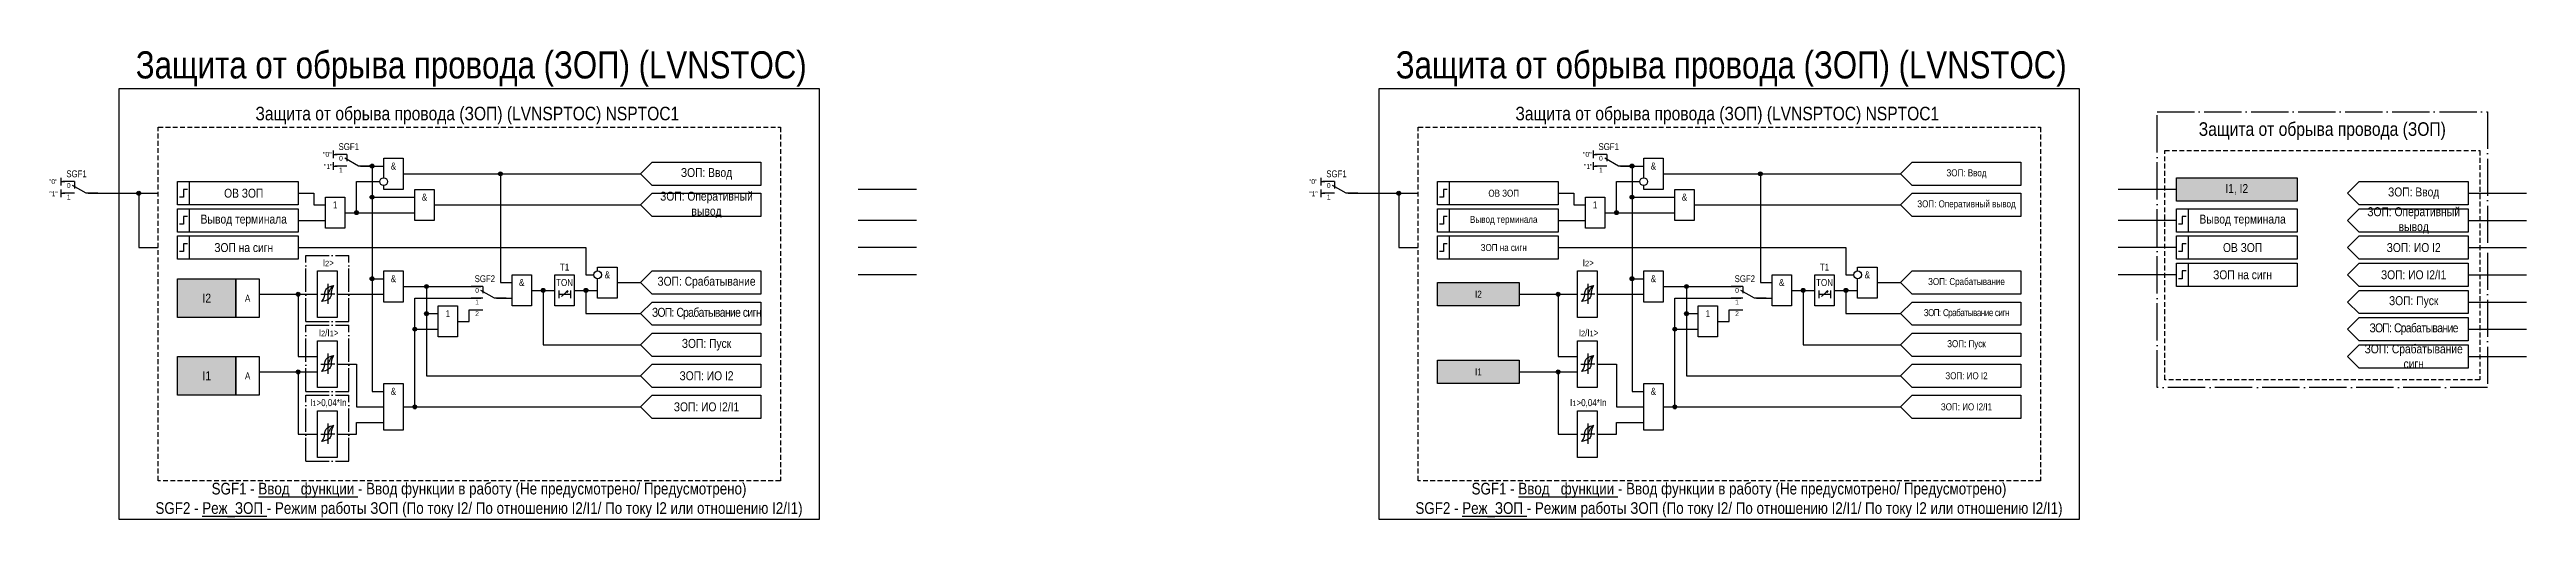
# Model space of a CAD drawing. Header units: millimetres. Extents: x -342 to 295, y 0 to 121.
import ezdxf
from ezdxf.enums import TextEntityAlignment as Align

# ---------------------------------------------------------------- set-up
doc = ezdxf.new("R2010")
doc.units = ezdxf.units.MM
doc.linetypes.add('ACAD_ISO04W100', pattern=[30, 24, -3, 0, -3])
doc.linetypes.add('штриховая2', pattern=[0.375, 0.25, -0.125])
doc.layers.add('TEXT', color=7, linetype='Continuous', lineweight=25)
doc.layers.add('Основная', color=7, linetype='Continuous')
doc.styles.add('1.8_Gost_RD', font='ARIALN.TTF', dxfattribs={"height": 1.8})
doc.styles.add('2.5_Gost_RD', font='ARIALN.TTF', dxfattribs={"height": 2.5})
doc.styles.add('3.5_Gost_RD', font='ARIALN.TTF', dxfattribs={"height": 3.5})
doc.styles.add('Вывод', font='ARIALN.TTF', dxfattribs={"height": 2.5})
doc.styles.add('Компонент', font='ARIALN.TTF', dxfattribs={"height": 3.5})

# ---------------------------------------------------------------- blocks, each defined once
blk = doc.blocks.new('Точка')
at = {"ltscale": 100}
h = blk.add_hatch(color=256, dxfattribs=at)
h.dxf.hatch_style = 1
edge = h.paths.add_edge_path()
edge.add_arc((0, 0), 0.5, 0, 360)
blk.add_circle((0, 0), 0.5, dxfattribs=at)
blk = doc.blocks.new('*U78')
at = {"layer": 'Основная', "color": 0}
blk.add_line((0, 0), (7, 4), dxfattribs=at)
at = {"layer": 'Основная', "ltscale": 0.35}
blk.add_line((6, 6), (6, 2.5), dxfattribs=at)
blk = doc.blocks.new('*U80')
at = {"layer": 'Основная', "color": 0}
for p, q in [((-3, 6), (-9, 6)), ((-3, 0), (-9, 0)), ((9, 0), (3, 0))]:
    blk.add_line(p, q, dxfattribs=at)
at = {"layer": 'Основная', "ltscale": 0.25, "xscale": -1}
blk.add_blockref('*U78', (3, 0), dxfattribs=at)
at = {"layer": 'Основная'}
for tag, height, style, p in [('В1', 2.5, 'Вывод', (-14, 6)), ('В2', 2.5, 'Вывод', (-6, 4)), ('ОУ', 3.5, 'Компонент', (-2, 10)), ('В3', 2.5, 'Вывод', (-6, -2))]:
    blk.add_attdef(tag, text='', height=height, dxfattribs=dict(at, style=style)).set_placement(p, align=Align.MIDDLE_CENTER)
blk = doc.blocks.new('*U89')
at = {"layer": 'Основная', "color": 0}
for p, q in [((-3, 6), (-9, 6)), ((-3, 0), (-9, 0)), ((9, 0), (3, 0))]:
    blk.add_line(p, q, dxfattribs=at)
at = {"layer": 'Основная', "ltscale": 0.25, "xscale": -1}
blk.add_blockref('*U78', (3, 0), dxfattribs=at)
at = {"layer": 'Основная'}
for tag, height, style, p in [('В1', 2.5, 'Вывод', (-13, 6)), ('В2', 2.5, 'Вывод', (-6, 4)), ('ОУ', 3.5, 'Компонент', (-2, 10)), ('В3', 2.5, 'Вывод', (-6, -2))]:
    blk.add_attdef(tag, text='', height=height, dxfattribs=dict(at, style=style)).set_placement(p, align=Align.MIDDLE_CENTER)
blk = doc.blocks.new('*U92')
at = {"layer": 'Основная', "linetype": 'ACAD_ISO04W100', "ltscale": 0.25}
for p, q in [((0, 0), (11, 0)), ((0, -17), (0, 0)), ((11, -17), (11, 0)), ((0, -17), (11, -17))]:
    blk.add_line(p, q, dxfattribs=at)
at = {"layer": 'Основная', "style": 'Компонент'}
blk.add_attdef('ОУ', text='', height=3.5, dxfattribs=at).set_placement((11, 0), align=Align.MIDDLE_CENTER)
blk = doc.blocks.new('*U91')
at = {"layer": 'Основная', "linetype": 'ACAD_ISO04W100', "ltscale": 0.25}
for p, q in [((0, 0), (11, 0)), ((0, -17), (0, 0)), ((11, -17), (11, 0)), ((0, -17), (11, -17))]:
    blk.add_line(p, q, dxfattribs=at)
at = {"layer": 'Основная', "style": 'Компонент'}
blk.add_attdef('ОУ', text='', height=3.5, dxfattribs=at).set_placement((11, 0), align=Align.MIDDLE_CENTER)
blk = doc.blocks.new('*U90')
at = {"layer": 'Основная', "linetype": 'ACAD_ISO04W100', "ltscale": 0.25}
for p, q in [((0, 0), (11, 0)), ((0, -17), (0, 0)), ((11, -17), (11, 0)), ((0, -17), (11, -17))]:
    blk.add_line(p, q, dxfattribs=at)
at = {"layer": 'Основная', "style": 'Компонент'}
blk.add_attdef('ОУ', text='', height=3.5, dxfattribs=at).set_placement((11, 0), align=Align.MIDDLE_CENTER)

msp = doc.modelspace()

# ---------------------------------------------------------------- hatches: boundary and pattern name
at = {"ltscale": 100, "true_color": 0xef8637}
h = msp.add_hatch(color=30, dxfattribs=at)
h.dxf.hatch_style = 1
h.paths.add_polyline_path([(205, 88), (236, 88), (236, 82), (205, 82)])
h = msp.add_hatch(color=30, dxfattribs=at)
h.dxf.hatch_style = 1
h.paths.add_polyline_path([(-309, 62), (-294, 62), (-294, 52), (-309, 52)])
at = {"ltscale": 100, "true_color": 0x6bffb3}
h = msp.add_hatch(color=111, dxfattribs=at)
h.dxf.hatch_style = 1
h.paths.add_polyline_path([(15, 61), (36, 61), (36, 55), (15, 55)])
at = {"ltscale": 100, "true_color": 0xef8637}
h = msp.add_hatch(color=30, dxfattribs=at)
h.dxf.hatch_style = 1
h.paths.add_polyline_path([(-309, 42), (-294, 42), (-294, 32), (-309, 32)])
at = {"ltscale": 100, "true_color": 0x6bffb3}
h = msp.add_hatch(color=111, dxfattribs=at)
h.dxf.hatch_style = 1
h.paths.add_polyline_path([(15, 41), (36, 41), (36, 35), (15, 35)])

# ---------------------------------------------------------------- linework, layer by layer
at = {"ltscale": 100}
for p, q in [((-269, 95), (-269, 93)), ((-269, 94), (-268, 94)), ((-269, 92), (-269, 90)), ((-269, 91), (-268, 91)), ((55, 95), (55, 93)), ((55, 94), (56, 94)), ((55, 92), (55, 90)), ((55, 91), (56, 91)), ((-119, 85), (-134, 85)), ((205, 85), (190, 85)), ((280, 84), (295, 84)), ((-119, 77), (-134, 77)), ((205, 77), (190, 77)), ((280, 77), (295, 77)), ((-119, 70), (-134, 70)), ((205, 70), (190, 70)), ((280, 70), (295, 70)), ((-119, 63), (-134, 63)), ((205, 63), (190, 63)), ((280, 63), (295, 63)), ((-233.5, 54), (-230.5, 54)), ((90.5, 54), (93.5, 54)), ((280, 56), (295, 56)), ((280, 49), (295, 49)), ((280, 42), (295, 42))]:
    msp.add_line(p, q, dxfattribs=at)
at = {"color": 6, "ltscale": 100}
for p, q in [((-339, 88), (-339, 86)), ((-339, 87), (-338, 87)), ((-339, 85), (-339, 83)), ((-339, 84), (-338, 84)), ((-15, 88), (-15, 86)), ((-15, 87), (-14, 87)), ((-15, 85), (-15, 83)), ((-15, 84), (-14, 84))]:
    msp.add_line(p, q, dxfattribs=at)
at = {"color": 7, "ltscale": 100}
for p, q in [((-272.21, 58), (-270.4, 58)), ((-268.58, 58), (-270.4, 58)), ((-210.29, 57.4), (-208.62, 58.88)), ((-208.62, 58.88), (-209.14, 58.66)), ((-208.62, 58.88), (-208.88, 58.42)), ((51.79, 58), (53.6, 58)), ((55.42, 58), (53.6, 58)), ((113.71, 57.4), (115.38, 58.88)), ((115.38, 58.88), (114.86, 58.66)), ((115.38, 58.88), (115.12, 58.42)), ((-272.21, 40), (-270.4, 40)), ((-268.58, 40), (-270.4, 40)), ((51.79, 40), (53.6, 40)), ((55.42, 40), (53.6, 40)), ((-272.21, 22), (-270.4, 22)), ((-268.58, 22), (-270.4, 22)), ((51.79, 22), (53.6, 22)), ((55.42, 22), (53.6, 22))]:
    msp.add_line(p, q, dxfattribs=at)
for p, q in [((-270.4, 60.72), (-270.4, 55.52)), ((53.6, 60.72), (53.6, 55.52)), ((-270.4, 42.72), (-270.4, 37.52)), ((53.6, 42.72), (53.6, 37.52)), ((-270.4, 24.72), (-270.4, 19.52)), ((53.6, 24.72), (53.6, 19.52))]:
    msp.add_line(p, q)
at = {"color": 3, "ltscale": 100}
for points in [[(-324, 111), (-144, 111), (-144, 0), (-324, 0)], [(0, 111), (180, 111), (180, 0), (0, 0)]]:
    msp.add_lwpolyline(points, close=True, dxfattribs=at)
at = {"color": 251, "linetype": 'ACAD_ISO04W100', "lineweight": 30, "ltscale": 0.4, "true_color": 0x58595b}
msp.add_lwpolyline([(200, 105), (285, 105), (285, 34), (200, 34)], close=True, dxfattribs=at)
at = {"color": 7, "linetype": 'штриховая2', "ltscale": 5}
for points in [[(-314, 101), (-154, 101), (-154, 10), (-314, 10)], [(10, 101), (170, 101), (170, 10), (10, 10)]]:
    msp.add_lwpolyline(points, close=True, dxfattribs=at)
at = {"ltscale": 100}
for points in [[(-262, 91), (-256, 91)], [(-262, 91), (-259, 91), (-259, 62), (-256, 62)], [(-262, 91), (-259, 91), (-259, 33), (-256, 33)], [(-262, 91), (-259, 91), (-259, 83), (-248, 83)], [(-256, 88), (-256, 93), (-251, 93), (-251, 85), (-256, 85), (-256, 86)], [(62, 91), (68, 91)], [(62, 91), (65, 91), (65, 62), (68, 62)], [(62, 91), (65, 91), (65, 33), (68, 33)], [(62, 91), (65, 91), (65, 83), (76, 83)], [(68, 88), (68, 93), (73, 93), (73, 85), (68, 85), (68, 86)], [(-278, 84), (-274, 84), (-274, 81), (-271, 81)], [(-266, 79), (-263, 79), (-263, 87), (-257, 87)], [(-251, 89), (-190, 89)], [(-251, 89), (-226, 89), (-226, 61), (-223, 61)], [(46, 84), (50, 84), (50, 81), (53, 81)], [(58, 79), (61, 79), (61, 87), (67, 87)], [(73, 89), (134, 89)], [(73, 89), (98, 89), (98, 61), (101, 61)], [(-278, 77), (-271, 77)], [(-266, 79), (-248, 79)], [(-243, 81), (-190, 81)], [(46, 77), (53, 77)], [(58, 79), (76, 79)], [(81, 81), (134, 81)], [(249, 70), (252, 73), (280, 73), (280, 67), (252, 67), (249, 70)], [(-278, 70), (-204, 70), (-204, 63), (-202, 63)], [(-201, 64), (-201, 65), (-196, 65), (-196, 57), (-201, 57), (-201, 62)], [(-190, 61), (-187, 64), (-159, 64), (-159, 58), (-187, 58), (-190, 61)], [(46, 70), (120, 70), (120, 63), (122, 63)], [(123, 64), (123, 65), (128, 65), (128, 57), (123, 57), (123, 62)], [(249, 63), (252, 66), (280, 66), (280, 60), (252, 60), (249, 63)], [(-288, 58), (-273, 58)], [(-288, 58), (-278, 58), (-278, 42), (-273, 42)], [(-268, 58), (-256, 58)], [(-251, 60), (-231, 60)], [(-251, 60), (-245, 60), (-245, 53), (-242, 53)], [(-251, 60), (-245, 60), (-245, 37), (-190, 37)], [(-218, 59), (-212, 59)], [(-218, 59), (-215, 59), (-215, 45), (-190, 45)], [(-211, 59), (-211, 57)], [(-211, 58), (-208, 58)], [(-208, 59), (-208, 57)], [(-207, 59), (-201, 59)], [(-207, 59), (-204, 59), (-204, 53), (-190, 53)], [(-196, 61), (-190, 61)], [(36, 58), (51, 58)], [(36, 58), (46, 58), (46, 42), (51, 42)], [(56, 58), (68, 58)], [(73, 60), (93, 60)], [(73, 60), (79, 60), (79, 53), (82, 53)], [(73, 60), (79, 60), (79, 37), (134, 37)], [(106, 59), (112, 59)], [(106, 59), (109, 59), (109, 45), (134, 45)], [(113, 59), (113, 57)], [(113, 58), (116, 58)], [(116, 59), (116, 57)], [(117, 59), (123, 59)], [(117, 59), (120, 59), (120, 53), (134, 53)], [(128, 61), (134, 61)], [(249, 56), (252, 59), (280, 59), (280, 53), (252, 53), (249, 56)], [(-251, 29), (-248, 29), (-248, 57), (-231, 57)], [(-237, 51), (-234, 51), (-234, 54), (-231, 54)], [(-227, 57), (-223, 57)], [(-190, 53), (-187, 56), (-159, 56), (-159, 50), (-187, 50), (-190, 53)], [(73, 29), (76, 29), (76, 57), (93, 57)], [(87, 51), (90, 51), (90, 54), (93, 54)], [(97, 57), (101, 57)], [(249, 49), (252, 52), (280, 52), (280, 46), (252, 46), (249, 49)], [(-251, 29), (-248, 29), (-248, 49), (-242, 49)], [(-190, 45), (-187, 48), (-159, 48), (-159, 42), (-187, 42), (-190, 45)], [(73, 29), (76, 29), (76, 49), (82, 49)], [(249, 42), (252, 45), (280, 45), (280, 39), (252, 39), (249, 42)], [(-268, 40), (-263, 40), (-263, 29), (-256, 29)], [(-190, 37), (-187, 40), (-159, 40), (-159, 34), (-187, 34), (-190, 37)], [(56, 40), (61, 40), (61, 29), (68, 29)], [(-288, 38), (-273, 38)], [(-288, 38), (-278, 38), (-278, 22), (-273, 22)], [(-190, 29), (-187, 32), (-159, 32), (-159, 26), (-187, 26), (-190, 29)], [(36, 38), (51, 38)], [(36, 38), (46, 38), (46, 22), (51, 22)], [(-251, 29), (-190, 29)], [(73, 29), (134, 29)], [(-268, 22), (-263, 22), (-263, 25), (-256, 25)], [(56, 22), (61, 22), (61, 25), (68, 25)]]:
    msp.add_lwpolyline(points, dxfattribs=at)
for points in [[(-159, 92), (-159, 86), (-187, 86), (-190, 89), (-187, 92)], [(-309, 87), (-306, 87), (-306, 81), (-309, 81)], [(-309, 87), (-278, 87), (-278, 81), (-309, 81)], [(-271, 83), (-266, 83), (-266, 75), (-271, 75)], [(-248, 85), (-243, 85), (-243, 77), (-248, 77)], [(-159, 84), (-159, 78), (-187, 78), (-190, 81), (-187, 84)], [(15, 87), (18, 87), (18, 81), (15, 81)], [(15, 87), (46, 87), (46, 81), (15, 81)], [(53, 83), (58, 83), (58, 75), (53, 75)], [(76, 85), (81, 85), (81, 77), (76, 77)], [(205, 88), (236, 88), (236, 82), (205, 82)], [(280, 87), (280, 81), (252, 81), (249, 84), (252, 87)], [(-309, 80), (-278, 80), (-278, 74), (-309, 74)], [(-309, 80), (-306, 80), (-306, 74), (-309, 74)], [(15, 80), (46, 80), (46, 74), (15, 74)], [(15, 80), (18, 80), (18, 74), (15, 74)], [(205, 80), (208, 80), (208, 74), (205, 74)], [(205, 80), (236, 80), (236, 74), (205, 74)], [(280, 80), (280, 74), (252, 74), (249, 77), (252, 80)], [(-309, 73), (-306, 73), (-306, 67), (-309, 67)], [(-309, 73), (-278, 73), (-278, 67), (-309, 67)], [(15, 73), (18, 73), (18, 67), (15, 67)], [(15, 73), (46, 73), (46, 67), (15, 67)], [(205, 73), (236, 73), (236, 67), (205, 67)], [(205, 73), (208, 73), (208, 67), (205, 67)], [(-273, 64), (-268, 64), (-268, 52), (-273, 52)], [(-256, 64), (-251, 64), (-251, 56), (-256, 56)], [(51, 64), (56, 64), (56, 52), (51, 52)], [(68, 64), (73, 64), (73, 56), (68, 56)], [(205, 66), (208, 66), (208, 60), (205, 60)], [(205, 66), (236, 66), (236, 60), (205, 60)], [(-309, 62), (-294, 62), (-294, 52), (-309, 52)], [(-294, 62), (-288, 62), (-288, 52), (-294, 52)], [(-223, 63), (-218, 63), (-218, 55), (-223, 55)], [(-212, 63), (-207, 63), (-207, 55), (-212, 55)], [(15, 61), (36, 61), (36, 55), (15, 55)], [(101, 63), (106, 63), (106, 55), (101, 55)], [(112, 63), (117, 63), (117, 55), (112, 55)], [(-242, 55), (-237, 55), (-237, 47), (-242, 47)], [(82, 55), (87, 55), (87, 47), (82, 47)], [(-273, 46), (-268, 46), (-268, 34), (-273, 34)], [(51, 46), (56, 46), (56, 34), (51, 34)], [(-309, 42), (-294, 42), (-294, 32), (-309, 32)], [(-294, 42), (-288, 42), (-288, 32), (-294, 32)], [(15, 41), (36, 41), (36, 35), (15, 35)], [(-256, 35), (-251, 35), (-251, 23), (-256, 23)], [(68, 35), (73, 35), (73, 23), (68, 23)], [(-273, 28), (-268, 28), (-268, 16), (-273, 16)], [(51, 28), (56, 28), (56, 16), (51, 16)]]:
    msp.add_lwpolyline(points, close=True, dxfattribs=at)
at = {"linetype": 'штриховая2', "ltscale": 5}
msp.add_lwpolyline([(202, 95), (283, 95), (283, 36), (202, 36)], close=True, dxfattribs=at)
at = {"color": 6, "ltscale": 100}
for points in [[(-332, 84), (-314, 84)], [(-332, 84), (-319, 84), (-319, 70), (-314, 70)], [(-8, 84), (10, 84)], [(-8, 84), (5, 84), (5, 70), (10, 70)]]:
    msp.add_lwpolyline(points, dxfattribs=at)
at = {"lineweight": 30, "ltscale": 100}
for points in [[(-306.5, 85), (-307.5, 85), (-307.5, 83), (-308.5, 83)], [(17.5, 85), (16.5, 85), (16.5, 83), (15.5, 83)], [(-306.5, 78), (-307.5, 78), (-307.5, 76), (-308.5, 76)], [(17.5, 78), (16.5, 78), (16.5, 76), (15.5, 76)], [(207.5, 78), (206.5, 78), (206.5, 76), (205.5, 76)], [(-306.5, 71), (-307.5, 71), (-307.5, 69), (-308.5, 69)], [(17.5, 71), (16.5, 71), (16.5, 69), (15.5, 69)], [(207.5, 71), (206.5, 71), (206.5, 69), (205.5, 69)], [(207.5, 64), (206.5, 64), (206.5, 62), (205.5, 62)]]:
    msp.add_lwpolyline(points, dxfattribs=at)
for centre in [(-256, 87), (68, 87)]:
    msp.add_circle(centre, 1)
at = {"ltscale": 100}
for centre in [(-201, 63), (123, 63)]:
    msp.add_circle(centre, 1, dxfattribs=at)
for points in [[(-271.2, 57.92), (-271.4, 57.13), (-272, 56.12)], [(-269.52, 57.92), (-269.75, 57.13), (-270.24, 56.67), (-272, 56.12)], [(-271.2, 57.92), (-271.05, 58.71), (-270.56, 59.54), (-268.8, 60.26)], [(-270.4, 58), (-270, 58.72), (-269.53, 59.6), (-268.8, 60.26)], [(-269.52, 57.92), (-269.4, 58.71), (-269.19, 59.54), (-268.8, 60.26)], [(52.8, 57.92), (52.6, 57.13), (52, 56.12)], [(54.48, 57.92), (54.25, 57.13), (53.76, 56.67), (52, 56.12)], [(52.8, 57.92), (52.95, 58.71), (53.44, 59.54), (55.2, 60.26)], [(53.6, 58), (54, 58.72), (54.47, 59.6), (55.2, 60.26)], [(54.48, 57.92), (54.6, 58.71), (54.81, 59.54), (55.2, 60.26)], [(-271.2, 39.92), (-271.4, 39.13), (-272, 38.12)], [(-269.52, 39.92), (-269.75, 39.13), (-270.24, 38.67), (-272, 38.12)], [(-271.2, 39.92), (-271.05, 40.71), (-270.56, 41.54), (-268.8, 42.26)], [(-270.4, 40), (-270, 40.72), (-269.53, 41.6), (-268.8, 42.26)], [(-269.52, 39.92), (-269.4, 40.71), (-269.19, 41.54), (-268.8, 42.26)], [(52.8, 39.92), (52.6, 39.13), (52, 38.12)], [(54.48, 39.92), (54.25, 39.13), (53.76, 38.67), (52, 38.12)], [(52.8, 39.92), (52.95, 40.71), (53.44, 41.54), (55.2, 42.26)], [(53.6, 40), (54, 40.72), (54.47, 41.6), (55.2, 42.26)], [(54.48, 39.92), (54.6, 40.71), (54.81, 41.54), (55.2, 42.26)], [(-271.2, 21.92), (-271.4, 21.13), (-272, 20.12)], [(-269.52, 21.92), (-269.75, 21.13), (-270.24, 20.67), (-272, 20.12)], [(-271.2, 21.92), (-271.05, 22.71), (-270.56, 23.54), (-268.8, 24.26)], [(-270.4, 22), (-270, 22.72), (-269.53, 23.6), (-268.8, 24.26)], [(-269.52, 21.92), (-269.4, 22.71), (-269.19, 23.54), (-268.8, 24.26)], [(52.8, 21.92), (52.6, 21.13), (52, 20.12)], [(54.48, 21.92), (54.25, 21.13), (53.76, 20.67), (52, 20.12)], [(52.8, 21.92), (52.95, 22.71), (53.44, 23.54), (55.2, 24.26)], [(53.6, 22), (54, 22.72), (54.47, 23.6), (55.2, 24.26)], [(54.48, 21.92), (54.6, 22.71), (54.81, 23.54), (55.2, 24.26)]]:
    msp.add_spline(points, degree=3)
at = {"layer": 'TEXT', "color": 0, "ltscale": 100}
for points in [[(165, 92), (165, 86), (137, 86), (134, 89), (137, 92)], [(165, 84), (165, 78), (137, 78), (134, 81), (137, 84)]]:
    msp.add_lwpolyline(points, close=True, dxfattribs=at)
for points in [[(134, 61), (137, 64), (165, 64), (165, 58), (137, 58), (134, 61)], [(134, 53), (137, 56), (165, 56), (165, 50), (137, 50), (134, 53)], [(134, 45), (137, 48), (165, 48), (165, 42), (137, 42), (134, 45)], [(134, 37), (137, 40), (165, 40), (165, 34), (137, 34), (134, 37)], [(134, 29), (137, 32), (165, 32), (165, 26), (137, 26), (134, 29)]]:
    msp.add_lwpolyline(points, dxfattribs=at)

# ---------------------------------------------------------------- block references
at = {"ltscale": 100}
for p in [(-259, 91), (-226, 89), (65, 91), (98, 89), (-319, 84), (-259, 83), (5, 84), (65, 83), (-263, 79), (61, 79), (-278, 58), (-259, 62), (-245, 60), (-215, 59), (46, 58), (65, 62), (79, 60), (109, 59), (-245, 53), (79, 53), (-248, 49), (76, 49), (-278, 38), (46, 38), (-248, 29), (76, 29)]:
    msp.add_blockref('Точка', p, dxfattribs=at)
at = {"color": 1, "ltscale": 100}
for p in [(-204, 59), (120, 59)]:
    msp.add_blockref('Точка', p, dxfattribs=at)
at = {"layer": 'Основная', "ltscale": 0.25, "xscale": 0.5, "yscale": 0.5, "zscale": 0.5}
for p in [(-264, 91), (60, 91)]:
    msp.add_blockref('*U89', p, dxfattribs=at).add_auto_attribs({'ОУ': 'SGF1', 'В1': '"0"', 'В2': '0', 'В3': '1'})
at = {"layer": 'Основная', "color": 6, "ltscale": 0.25, "xscale": 0.5, "yscale": 0.5, "zscale": 0.5}
for p in [(-334, 84), (-10, 84)]:
    msp.add_blockref('*U80', p, dxfattribs=at).add_auto_attribs({'ОУ': 'SGF1', 'В1': '"0"', 'В2': '0', 'В3': '1'})
at = {"layer": 'Основная', "ltscale": 0.25}
for name, p in [('*U92', (-276, 68)), ('*U91', (-276, 50)), ('*U90', (-276, 32))]:
    msp.add_blockref(name, p, dxfattribs=at)
ref = msp.add_blockref('*U80', (-229, 57), dxfattribs=dict(at, xscale=0.5, yscale=0.5, zscale=0.5))
ref.add_attrib('ОУ', 'SGF2', dxfattribs={"height": 1.75, "style": 'Компонент'}).set_placement((-230, 62), align=Align.MIDDLE_CENTER)
ref.add_attrib('В2', '0', dxfattribs={"height": 1.25, "style": 'Вывод'}).set_placement((-232, 59), align=Align.MIDDLE_CENTER)
ref.add_attrib('В3', '1', dxfattribs={"height": 1.25, "style": 'Вывод'}).set_placement((-232, 56), align=Align.MIDDLE_CENTER)
ref = msp.add_blockref('*U80', (95, 57), dxfattribs=dict(at, xscale=0.5, yscale=0.5, zscale=0.5))
ref.add_attrib('ОУ', 'SGF2', dxfattribs={"height": 1.75, "style": 'Компонент'}).set_placement((94, 62), align=Align.MIDDLE_CENTER)
ref.add_attrib('В2', '0', dxfattribs={"height": 1.25, "style": 'Вывод'}).set_placement((92, 59), align=Align.MIDDLE_CENTER)
ref.add_attrib('В3', '1', dxfattribs={"height": 1.25, "style": 'Вывод'}).set_placement((92, 56), align=Align.MIDDLE_CENTER)

# ---------------------------------------------------------------- texts
at = {"color": 30, "ltscale": 100, "attachment_point": 5, "style": '3.5_Gost_RD'}
for s, insert, char_height, width in [('{\\C3;Защита от обрыва провода (ЗОП) (LVNSTOC)}', (-233.5, 116), 7, 181), ('{\\C3;Защита от обрыва провода (ЗОП) (LVNSTOC)}', (90.5, 116), 7, 181), ('Защита от обрыва провода (ЗОП) (LVNSPTOC) {\\C6;NSPTOC1}', (-234.5, 104), 3.5, 161), ('Защита от обрыва провода (ЗОП) (LVNSPTOC) {\\C6;NSPTOC1}', (89.5, 104), 3.5, 161), ('SGF1 - {\\LВвод _функции} - Ввод функции в работу (Не предусмотрено/ Предусмотрено)\\PSGF2 - {\\LРеж_ЗОП} - Режим работы ЗОП (По току I2/ По отношению I2/I1/ По току I2 или отношению I2/I1)', (-231.5, 5), 3, 175), ('SGF1 - {\\LВвод _функции} - Ввод функции в работу (Не предусмотрено/ Предусмотрено)\\PSGF2 - {\\LРеж_ЗОП} - Режим работы ЗОП (По току I2/ По отношению I2/I1/ По току I2 или отношению I2/I1)', (92.5, 5), 3, 175)]:
    msp.add_mtext(s, dxfattribs=dict(at, insert=insert, char_height=char_height, width=width))
at = {"color": 30, "ltscale": 100, "true_color": 0xef8637, "insert": (242.5, 100), "char_height": 3.5, "width": 85, "attachment_point": 5, "style": '3.5_Gost_RD'}
msp.add_mtext('Защита от обрыва провода (ЗОП)', dxfattribs=at)
at = {"ltscale": 100, "char_height": 1.25, "attachment_point": 1, "style": '3.5_Gost_RD'}
for insert in [(-271.35, 91.5), (52.65, 91.5)]:
    msp.add_mtext_dynamic_manual_height_columns('"1"', width=2, gutter_width=17.5, heights=[0], dxfattribs=dict(at, insert=insert))
at = {"ltscale": 100, "attachment_point": 5}
for s, insert, char_height, width, style in [('&', (-253.5, 91), 1.8, 5, '2.5_Gost_RD'), ('&', (70.5, 91), 1.8, 5, '2.5_Gost_RD'), ('&', (-245.5, 83), 1.8, 5, '2.5_Gost_RD'), ('&', (78.5, 83), 1.8, 5, '2.5_Gost_RD'), ('1', (-268.5, 81), 1.8, 5, '2.5_Gost_RD'), ('1', (55.5, 81), 1.8, 5, '2.5_Gost_RD'), ('T1', (-209.5, 65), 1.8, 5, '2.5_Gost_RD'), ('&', (-198.5, 63), 1.8, 5, '2.5_Gost_RD'), ('T1', (114.5, 65), 1.8, 5, '2.5_Gost_RD'), ('&', (125.5, 63), 1.8, 5, '2.5_Gost_RD'), ('I2', (-301.5, 57), 2.3, 15, '1.8_Gost_RD'), ('А', (-291, 57), 1.8, 6, '1.8_Gost_RD'), ('&', (-253.5, 62), 1.8, 5, '2.5_Gost_RD'), ('&', (-220.5, 61), 1.8, 5, '2.5_Gost_RD'), ('TON', (-209.5, 61), 1.8, 5, '2.5_Gost_RD'), ('{\\C0;I2}', (25.5, 58), 1.8, 21, '1.8_Gost_RD'), ('&', (70.5, 62), 1.8, 5, '2.5_Gost_RD'), ('&', (103.5, 61), 1.8, 5, '2.5_Gost_RD'), ('TON', (114.5, 61), 1.8, 5, '2.5_Gost_RD'), ('1', (-239.5, 53), 1.8, 5, '2.5_Gost_RD'), ('2', (-232, 53), 1.25, 2, '1.8_Gost_RD'), ('1', (84.5, 53), 1.8, 5, '2.5_Gost_RD'), ('2', (92, 53), 1.25, 2, '1.8_Gost_RD'), ('{\\C0;I1}', (25.5, 38), 1.8, 21, '1.8_Gost_RD'), ('I1', (-301.5, 37), 2.3, 15, '1.8_Gost_RD'), ('А', (-291, 37), 1.8, 6, '1.8_Gost_RD'), ('&', (-253.5, 33), 1.8, 5, '2.5_Gost_RD'), ('&', (70.5, 33), 1.8, 5, '2.5_Gost_RD')]:
    msp.add_mtext(s, dxfattribs=dict(at, insert=insert, char_height=char_height, width=width, style=style))
at = {"color": 6, "ltscale": 100, "char_height": 1.25, "attachment_point": 1, "style": '3.5_Gost_RD'}
for insert in [(-342, 84.5), (-18, 84.5)]:
    msp.add_mtext_dynamic_manual_height_columns('"1"', width=2, gutter_width=17.5, heights=[0], dxfattribs=dict(at, insert=insert))
at = {"color": 7, "ltscale": 100, "char_height": 1.8, "attachment_point": 1, "style": '1.8_Gost_RD'}
for s, heights, insert in [('\\pi4.32162;I{\\H0.77778x;2}>', [0], (-276, 67)), ('\\pi4.32162;I{\\H0.77778x;2}>', [0], (48, 67)), ('\\pi3.30225;I{\\H0.77778x;2}/I{\\H0.77778x;1}>', [0], (-276, 49)), ('\\pi3.30225;I{\\H0.77778x;2}/I{\\H0.77778x;1}>', [0], (48, 49)), ('\\pi1.06787;I{\\H0.77778x;1}>0,04*In', [1.8], (-276, 31)), ('\\pi1.06787;I{\\H0.77778x;1}>0,04*In', [1.8], (48, 31))]:
    msp.add_mtext_dynamic_manual_height_columns(s, width=11, gutter_width=17.5, heights=heights, dxfattribs=dict(at, insert=insert))
at = {"layer": 'TEXT', "ltscale": 100, "char_height": 2.3, "width": 28, "attachment_point": 5, "style": '2.5_Gost_RD'}
for s, insert in [('ЗОП: Ввод', (-173, 89)), ('ЗОП: Оперативный вывод', (-173, 81)), ('ЗОП: Ввод', (266, 84)), ('ЗОП: Оперативный вывод', (266, 77))]:
    msp.add_mtext(s, dxfattribs=dict(at, insert=insert))
at = {"layer": 'TEXT', "color": 0, "ltscale": 100, "attachment_point": 5, "style": '2.5_Gost_RD'}
for s, insert, char_height, width in [('ЗОП: Ввод', (151, 89), 1.8, 28), ('{\\C256;ОВ ЗОП}', (-292, 84), 2.3, 28), ('{\\C256;ОВ ЗОП}', (32, 84), 1.8, 28), ('{\\C256;I1, I2}', (220.5, 85), 2.3, 31), ('{\\C256;Вывод терминала}', (-292, 77), 2.3, 28), ('{\\C256;Вывод терминала}', (32, 77), 1.8, 28), ('ЗОП: Оперативный вывод', (151, 81), 1.8, 28), ('{\\C256;Вывод терминала}', (222, 77), 2.3, 28), ('{\\C256;ЗОП на сигн}', (-292, 70), 2.3, 28), ('{\\C256;ЗОП на сигн}', (32, 70), 1.8, 28), ('{\\C256;ОВ ЗОП}', (222, 70), 2.3, 28), ('{\\C256;ЗОП: ИО I2}', (266, 70), 2.3, 28), ('{\\C256;ЗОП на сигн}', (222, 63), 2.3, 28), ('{\\C256;ЗОП: ИО I2/I1}', (266, 63), 2.3, 28), ('{\\C256;ЗОП: Срабатывание}', (-173, 61), 2.3, 28), ('{\\C256;ЗОП: Срабатывание}', (151, 61), 1.8, 28), ('{\\C256;ЗОП: Пуск}', (266, 56), 2.3, 28), ('{\\T0.9;\\C256;ЗОП: Срабатывание сигн}', (-173, 53), 2.3, 28), ('{\\T0.9;\\C256;ЗОП: Срабатывание сигн}', (151, 53), 1.8, 28), ('{\\C256;ЗОП: Пуск}', (-173, 45), 2.3, 28), ('{\\C256;ЗОП: Пуск}', (151, 45), 1.8, 28), ('{\\C256;ЗОП: Срабатывание сигн}', (266, 42), 2.3, 28), ('{\\T0.9;\\C256;ЗОП: Срабатывание}', (266, 49), 2.3, 28), ('{\\C256;ЗОП: ИО I2}', (-173, 37), 2.3, 28), ('{\\C256;ЗОП: ИО I2}', (151, 37), 1.8, 28), ('{\\C256;ЗОП: ИО I2/I1}', (-173, 29), 2.3, 28), ('{\\C256;ЗОП: ИО I2/I1}', (151, 29), 1.8, 28)]:
    msp.add_mtext(s, dxfattribs=dict(at, insert=insert, char_height=char_height, width=width))

doc.saveas('drawing.dxf')
